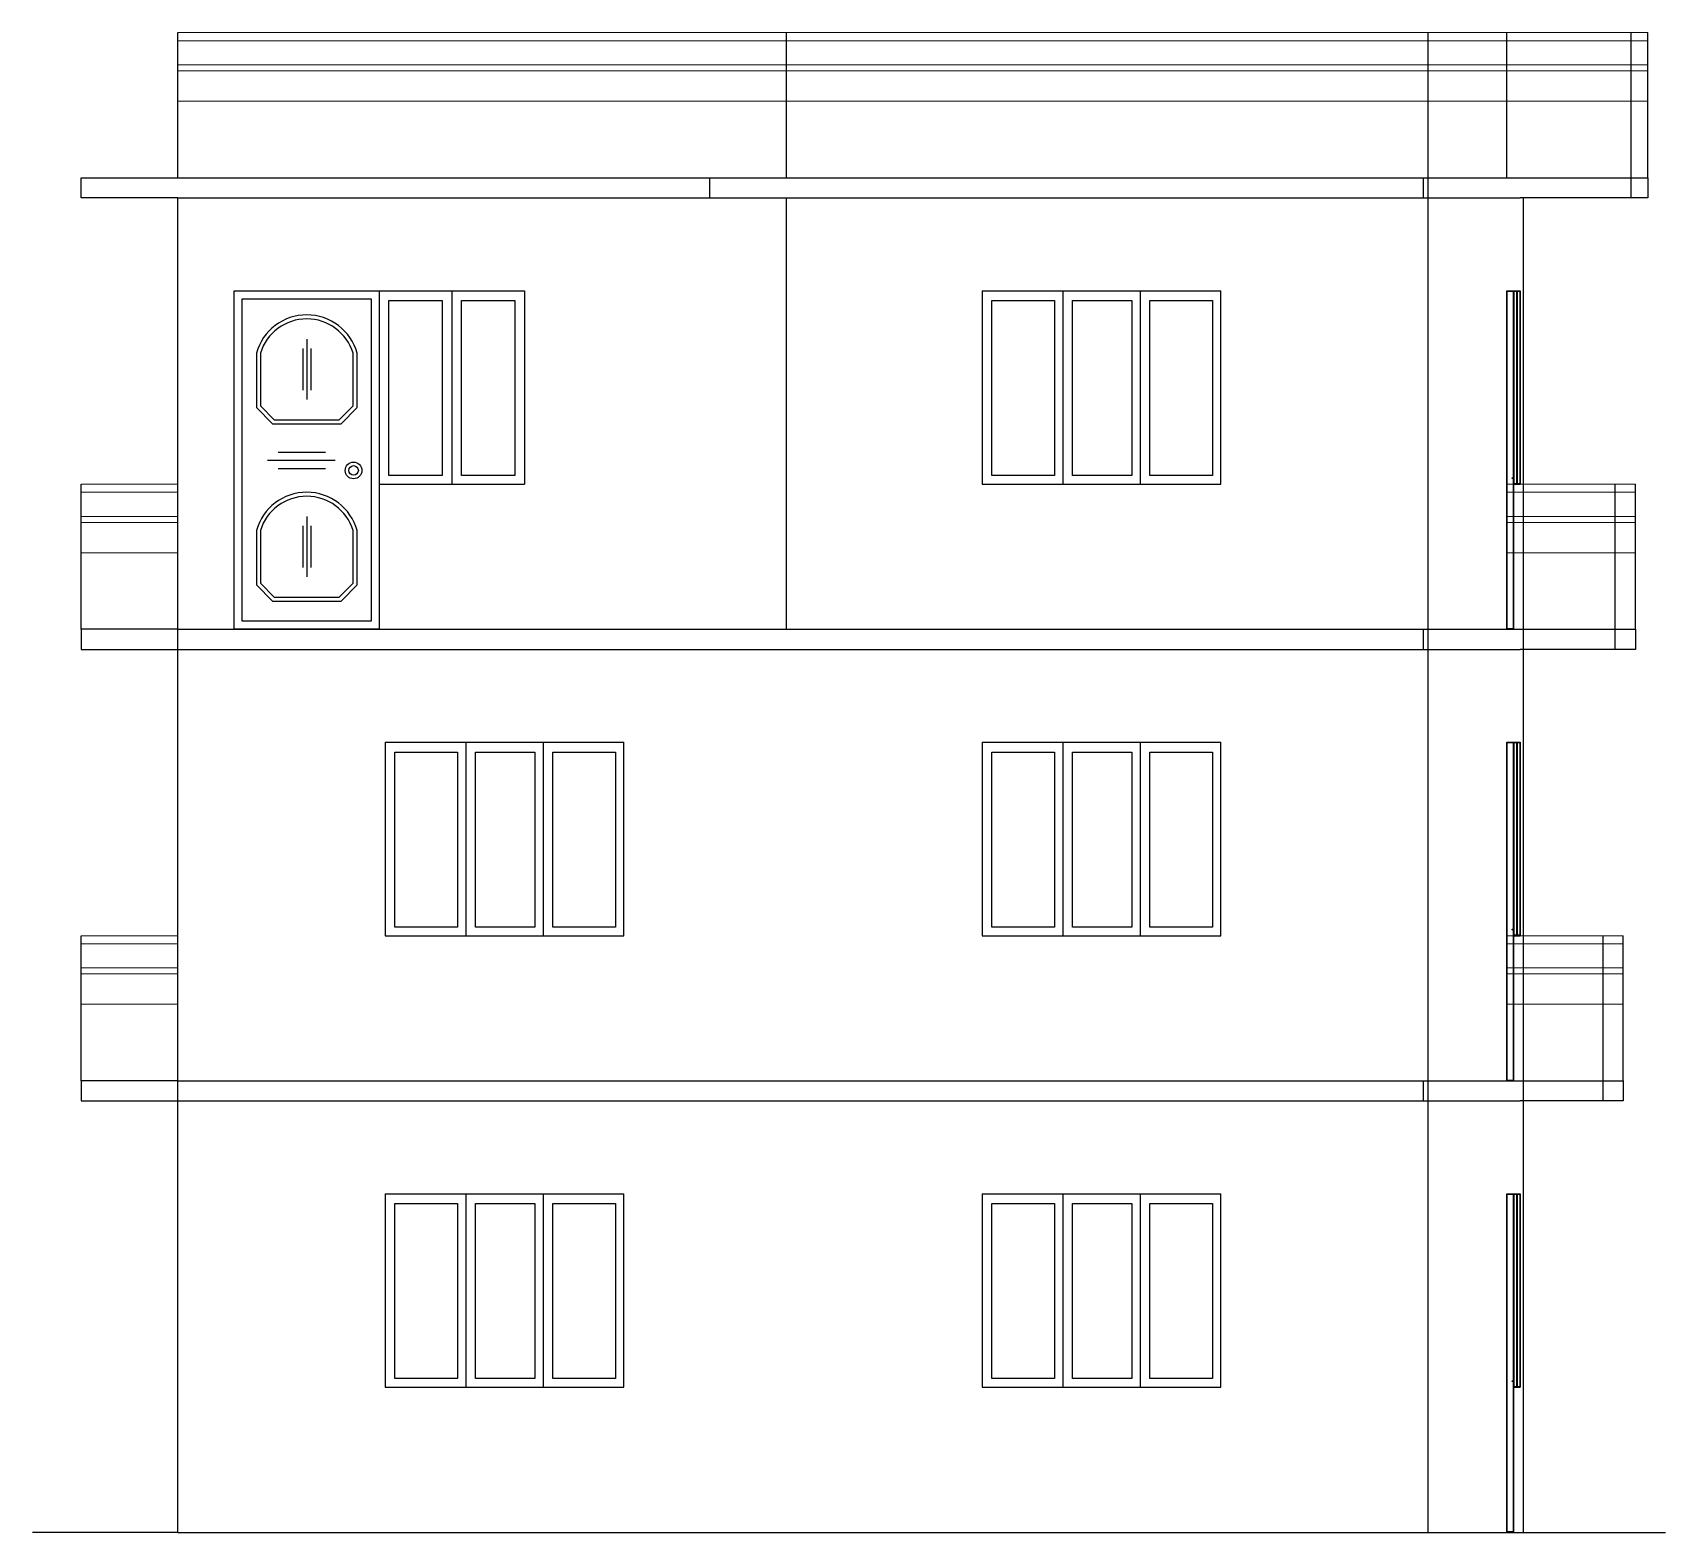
# Model space of a CAD drawing. Header units: inches. Extents: x -14619 to 1971361, y -855114 to -978.
# Drawn here: x 18803.2 to 19208.3, y -9980.1 to -9608.1 of the extents above; entities that cross this region are included whole.
import ezdxf

# ---------------------------------------------------------------- set-up
doc = ezdxf.new("R2010")
doc.units = ezdxf.units.IN
doc.header["$LTSCALE"] = 0.5
doc.header["$MEASUREMENT"] = 0
for name, color, linetype, lineweight in [('1', 7, 'Continuous', 25), ('A_hatch', 253, 'Continuous', 5), ('ELEVATION', 85, 'Continuous', 9)]:
    doc.layers.add(name, color=color, linetype=linetype, lineweight=lineweight)

msp = doc.modelspace()

# ---------------------------------------------------------------- linework, layer by layer
for p, q in [((18839.22, -9644.12), (18839.22, -9608.12)), ((18990.22, -9644.12), (18990.22, -9608.12)), ((19149.47, -9756.12), (19149.47, -9608.12)), ((19168.96, -9644.12), (19168.96, -9608.12)), ((19199.84, -9644.12), (19199.84, -9608.12)), ((19203.93, -9644.12), (19203.93, -9608.12)), ((18815.22, -9649.12), (18815.22, -9644.12)), ((18815.22, -9644.12), (18839.22, -9644.12)), ((18839.22, -9644.12), (19172.29, -9644.12)), ((18971.22, -9649.12), (18971.22, -9644.12)), ((19148.32, -9649.12), (19148.32, -9644.12)), ((19172.29, -9644.12), (19203.93, -9644.12)), ((19199.84, -9649.12), (19199.84, -9644.12)), ((19203.93, -9644.12), (19203.93, -9649.12)), ((18839.22, -9649.12), (18815.22, -9649.12)), ((18839.22, -9649.12), (19172.29, -9649.12)), ((18839.22, -9756.12), (18839.22, -9649.12)), ((18990.22, -9756.12), (18990.22, -9649.12)), ((19203.93, -9649.12), (19172.29, -9649.12)), ((19173.12, -9756.12), (19173.12, -9649.12)), ((18815.29, -9756.12), (18815.29, -9720.12)), ((19195.84, -9756.12), (19195.84, -9720.12)), ((19200.86, -9756.12), (19200.86, -9720.12)), ((18839.22, -9756.12), (18815.29, -9756.12)), ((18815.29, -9756.12), (18815.29, -9761.12)), ((18839.22, -9756.12), (19172.29, -9756.12)), ((18839.22, -9868.12), (18839.22, -9756.12)), ((19148.32, -9761.12), (19148.32, -9756.12)), ((19149.47, -9868.12), (19149.47, -9756.12)), ((19172.29, -9756.12), (19200.86, -9756.12)), ((19173.12, -9868.12), (19173.12, -9756.12)), ((19195.84, -9761.12), (19195.84, -9756.12)), ((19200.86, -9756.12), (19200.86, -9761.12)), ((18815.29, -9761.12), (18839.22, -9761.12)), ((18839.22, -9761.12), (19172.29, -9761.12)), ((19200.86, -9761.12), (19172.29, -9761.12)), ((18815.29, -9868.12), (18815.29, -9832.12)), ((19192.84, -9868.12), (19192.84, -9832.12)), ((19197.86, -9868.12), (19197.86, -9832.12)), ((18839.22, -9868.12), (18815.29, -9868.12)), ((18815.29, -9868.12), (18815.29, -9873.12)), ((18839.22, -9868.12), (19172.29, -9868.12)), ((18839.22, -9980.12), (18839.22, -9868.12)), ((19148.32, -9873.12), (19148.32, -9868.12)), ((19149.47, -9980.12), (19149.47, -9868.12)), ((19172.29, -9868.12), (19197.86, -9868.12)), ((19173.12, -9980.12), (19173.12, -9868.12)), ((19192.84, -9873.12), (19192.84, -9868.12)), ((19197.86, -9868.12), (19197.86, -9873.12)), ((18815.29, -9873.12), (18839.22, -9873.12)), ((18839.22, -9873.12), (19172.29, -9873.12)), ((19197.86, -9873.12), (19172.29, -9873.12)), ((18839.22, -9980.12), (18803.22, -9980.12)), ((18839.22, -9980.12), (19172.29, -9980.12)), ((19172.29, -9980.12), (19208.29, -9980.12))]:
    msp.add_line(p, q)
at = {"color": 5}
for p, q in [((18853.22, -9720.12), (18853.22, -9672.12)), ((18853.22, -9720.12), (18853.22, -9672.12)), ((18889.23, -9672.12), (18925.23, -9672.12)), ((18889.23, -9672.12), (18889.23, -9720.12)), ((18907.23, -9672.12), (18907.23, -9720.12)), ((18925.23, -9672.12), (18925.23, -9720.12)), ((19038.78, -9672.12), (19097.98, -9672.12)), ((19038.78, -9672.12), (19038.78, -9720.12)), ((19058.78, -9672.12), (19058.78, -9720.12)), ((19077.98, -9672.12), (19077.98, -9720.12)), ((19097.98, -9720.12), (19097.98, -9672.12)), ((19097.98, -9720.12), (19097.98, -9672.12)), ((19168.96, -9674.37), (19168.96, -9672.12)), ((19168.96, -9674.37), (19168.96, -9672.12)), ((19170.65, -9672.12), (19172.29, -9672.12)), ((19170.65, -9672.12), (19170.65, -9720.12)), ((19171.47, -9672.12), (19171.47, -9720.12)), ((19172.29, -9672.12), (19172.29, -9720.12)), ((18889.23, -9720.12), (18925.23, -9720.12)), ((19038.78, -9720.12), (19097.98, -9720.12)), ((19170.65, -9720.12), (19172.29, -9720.12)), ((18890.66, -9784.12), (18949.86, -9784.12)), ((18890.66, -9784.12), (18890.66, -9832.12)), ((18910.66, -9784.12), (18910.66, -9832.12)), ((18929.86, -9784.12), (18929.86, -9832.12)), ((18949.86, -9832.12), (18949.86, -9784.12)), ((18949.86, -9832.12), (18949.86, -9784.12)), ((19038.78, -9784.12), (19097.98, -9784.12)), ((19038.78, -9784.12), (19038.78, -9832.12)), ((19058.78, -9784.12), (19058.78, -9832.12)), ((19077.98, -9784.12), (19077.98, -9832.12)), ((19097.98, -9832.12), (19097.98, -9784.12)), ((19097.98, -9832.12), (19097.98, -9784.12)), ((19168.96, -9786.37), (19168.96, -9784.12)), ((19168.96, -9786.37), (19168.96, -9784.12)), ((19170.65, -9784.12), (19172.29, -9784.12)), ((19170.65, -9784.12), (19170.65, -9832.12)), ((19171.47, -9784.12), (19171.47, -9832.12)), ((19172.29, -9784.12), (19172.29, -9832.12)), ((18890.66, -9832.12), (18949.86, -9832.12)), ((19038.78, -9832.12), (19097.98, -9832.12)), ((19170.65, -9832.12), (19172.29, -9832.12)), ((18890.66, -9896.12), (18949.86, -9896.12)), ((18890.66, -9896.12), (18890.66, -9944.12)), ((18910.66, -9896.12), (18910.66, -9944.12)), ((18929.86, -9896.12), (18929.86, -9944.12)), ((18949.86, -9944.12), (18949.86, -9896.12)), ((18949.86, -9944.12), (18949.86, -9896.12)), ((19038.78, -9896.12), (19097.98, -9896.12)), ((19038.78, -9896.12), (19038.78, -9944.12)), ((19058.78, -9896.12), (19058.78, -9944.12)), ((19077.98, -9896.12), (19077.98, -9944.12)), ((19097.98, -9944.12), (19097.98, -9896.12)), ((19097.98, -9944.12), (19097.98, -9896.12)), ((19168.96, -9898.37), (19168.96, -9896.12)), ((19168.96, -9898.37), (19168.96, -9896.12)), ((19170.65, -9896.12), (19172.29, -9896.12)), ((19170.65, -9896.12), (19170.65, -9944.12)), ((19171.47, -9896.12), (19171.47, -9944.12)), ((19172.29, -9896.12), (19172.29, -9944.12)), ((18890.66, -9944.12), (18949.86, -9944.12)), ((19038.78, -9944.12), (19097.98, -9944.12)), ((19170.65, -9944.12), (19172.29, -9944.12))]:
    msp.add_line(p, q, dxfattribs=at)
at = {"color": 40, "ltscale": 5}
for p, q in [((18871.23, -9684.12), (18871.23, -9699.12)), ((18858.73, -9687.62), (18858.73, -9701.12)), ((18859.73, -9687.62), (18859.73, -9700.71)), ((18870.23, -9686.44), (18870.23, -9696.79)), ((18872.23, -9686.44), (18872.23, -9696.79)), ((18882.73, -9700.71), (18882.73, -9687.62)), ((18883.73, -9701.12), (18883.73, -9687.62)), ((18862.73, -9705.12), (18858.73, -9701.12)), ((18863.14, -9704.12), (18859.73, -9700.71)), ((18879.31, -9704.12), (18882.73, -9700.71)), ((18879.73, -9705.12), (18883.73, -9701.12)), ((18862.73, -9705.12), (18879.73, -9705.12)), ((18862.73, -9705.12), (18879.73, -9705.12)), ((18863.14, -9704.12), (18879.31, -9704.12)), ((18864.1, -9712.2), (18875.91, -9712.2)), ((18861.47, -9714.2), (18878.3, -9714.2)), ((18864.1, -9716.2), (18875.91, -9716.2)), ((18871.23, -9728.12), (18871.23, -9743.12)), ((18858.73, -9731.62), (18858.73, -9745.12)), ((18859.73, -9731.62), (18859.73, -9744.71)), ((18870.23, -9730.44), (18870.23, -9740.79)), ((18872.23, -9730.44), (18872.23, -9740.79)), ((18882.73, -9744.71), (18882.73, -9731.62)), ((18883.73, -9745.12), (18883.73, -9731.62)), ((18862.73, -9749.12), (18858.73, -9745.12)), ((18863.14, -9748.12), (18859.73, -9744.71)), ((18879.31, -9748.12), (18882.73, -9744.71)), ((18879.73, -9749.12), (18883.73, -9745.12)), ((18862.73, -9749.12), (18879.73, -9749.12)), ((18862.73, -9749.12), (18879.73, -9749.12)), ((18863.14, -9748.12), (18879.31, -9748.12))]:
    msp.add_line(p, q, dxfattribs=at)
at = {"color": 5}
for points in [[(19171.36, -9720.02), (19170.75, -9720.02), (19170.75, -9672.23), (19171.36, -9672.23)], [(19170.75, -9672.23), (19171.36, -9672.23), (19171.36, -9720.02), (19170.75, -9720.02)], [(19172.18, -9720.02), (19171.57, -9720.02), (19171.57, -9672.23), (19172.18, -9672.23)], [(19171.57, -9672.23), (19172.18, -9672.23), (19172.18, -9720.02), (19171.57, -9720.02)], [(18904.82, -9717.98), (18891.63, -9717.98), (18891.63, -9674.58), (18904.82, -9674.58)], [(18891.63, -9674.58), (18904.82, -9674.58), (18904.82, -9717.98), (18891.63, -9717.98)], [(18922.82, -9717.98), (18909.63, -9717.98), (18909.63, -9674.58), (18922.82, -9674.58)], [(18909.63, -9674.58), (18922.82, -9674.58), (18922.82, -9717.98), (18909.63, -9717.98)], [(19171.36, -9832.02), (19170.75, -9832.02), (19170.75, -9784.23), (19171.36, -9784.23)], [(19170.75, -9784.23), (19171.36, -9784.23), (19171.36, -9832.02), (19170.75, -9832.02)], [(19172.18, -9832.02), (19171.57, -9832.02), (19171.57, -9784.23), (19172.18, -9784.23)], [(19171.57, -9784.23), (19172.18, -9784.23), (19172.18, -9832.02), (19171.57, -9832.02)], [(19171.36, -9944.02), (19170.75, -9944.02), (19170.75, -9896.23), (19171.36, -9896.23)], [(19170.75, -9896.23), (19171.36, -9896.23), (19171.36, -9944.02), (19170.75, -9944.02)], [(19172.18, -9944.02), (19171.57, -9944.02), (19171.57, -9896.23), (19172.18, -9896.23)], [(19171.57, -9896.23), (19172.18, -9896.23), (19172.18, -9944.02), (19171.57, -9944.02)]]:
    msp.add_lwpolyline(points, dxfattribs=at)
for points in [[(19041.19, -9674.58), (19056.72, -9674.58), (19056.72, -9717.98), (19041.19, -9717.98)], [(19061.19, -9674.58), (19075.92, -9674.58), (19075.92, -9717.98), (19061.19, -9717.98)], [(19080.39, -9674.58), (19095.92, -9674.58), (19095.92, -9717.98), (19080.39, -9717.98)], [(18893.06, -9786.58), (18908.6, -9786.58), (18908.6, -9829.98), (18893.06, -9829.98)], [(18913.06, -9786.58), (18927.8, -9786.58), (18927.8, -9829.98), (18913.06, -9829.98)], [(18932.26, -9786.58), (18947.8, -9786.58), (18947.8, -9829.98), (18932.26, -9829.98)], [(19041.19, -9786.58), (19056.72, -9786.58), (19056.72, -9829.98), (19041.19, -9829.98)], [(19061.19, -9786.58), (19075.92, -9786.58), (19075.92, -9829.98), (19061.19, -9829.98)], [(19080.39, -9786.58), (19095.92, -9786.58), (19095.92, -9829.98), (19080.39, -9829.98)], [(18893.06, -9898.58), (18908.6, -9898.58), (18908.6, -9941.98), (18893.06, -9941.98)], [(18913.06, -9898.58), (18927.8, -9898.58), (18927.8, -9941.98), (18913.06, -9941.98)], [(18932.26, -9898.58), (18947.8, -9898.58), (18947.8, -9941.98), (18932.26, -9941.98)], [(19041.19, -9898.58), (19056.72, -9898.58), (19056.72, -9941.98), (19041.19, -9941.98)], [(19061.19, -9898.58), (19075.92, -9898.58), (19075.92, -9941.98), (19061.19, -9941.98)], [(19080.39, -9898.58), (19095.92, -9898.58), (19095.92, -9941.98), (19080.39, -9941.98)]]:
    msp.add_lwpolyline(points, close=True, dxfattribs=at)
at = {"color": 40, "ltscale": 5}
for centre, radius, start, end in [((18871.23, -9691.09), 12.97, 15.5303, 164.4697), ((18871.23, -9691.15), 12.03, 17.0615, 162.9385), ((18871.23, -9735.09), 12.97, 15.5303, 164.4697), ((18871.23, -9735.15), 12.03, 17.0615, 162.9385)]:
    msp.add_arc(centre, radius, start, end, dxfattribs=at)
at = {"layer": '1', "color": 2, "ltscale": 5}
for points in [[(18853.22, -9672.12), (18889.22, -9672.12), (18889.22, -9756.12), (18853.22, -9756.12)], [(19168.96, -9672.12), (19170.65, -9672.12), (19170.65, -9756.12), (19168.96, -9756.12)], [(19169.05, -9672.21), (19170.55, -9672.21), (19170.55, -9756.03), (19169.05, -9756.03)], [(18855.22, -9674.12), (18887.22, -9674.12), (18887.22, -9754.12), (18855.22, -9754.12)], [(19168.96, -9784.12), (19170.65, -9784.12), (19170.65, -9868.12), (19168.96, -9868.12)], [(19169.05, -9784.21), (19170.55, -9784.21), (19170.55, -9868.03), (19169.05, -9868.03)], [(19168.96, -9896.12), (19170.65, -9896.12), (19170.65, -9980.12), (19168.96, -9980.12)], [(19169.05, -9896.21), (19170.55, -9896.21), (19170.55, -9980.03), (19169.05, -9980.03)]]:
    msp.add_lwpolyline(points, close=True, dxfattribs=at)
at = {"layer": '1', "color": 21, "ltscale": 5}
for centre, radius in [((18882.84, -9716.71), 2.07), ((18882.84, -9716.71), 1.19), ((19170.35, -9718.61), 0.102), ((19170.35, -9718.61), 0.0971), ((19170.35, -9718.61), 0.0556), ((19170.35, -9718.61), 0.0608), ((19170.35, -9830.61), 0.102), ((19170.35, -9830.61), 0.0971), ((19170.35, -9830.61), 0.0556), ((19170.35, -9830.61), 0.0608), ((19170.35, -9942.61), 0.102), ((19170.35, -9942.61), 0.0971), ((19170.35, -9942.61), 0.0556), ((19170.35, -9942.61), 0.0608)]:
    msp.add_circle(centre, radius, dxfattribs=at)
at = {"layer": 'A_hatch', "color": 11, "ltscale": 5}
for p, q in [((19203.93, -9608.12), (18839.22, -9608.12)), ((19203.93, -9610.12), (18839.22, -9610.12)), ((19203.93, -9616.12), (18839.22, -9616.12)), ((19203.93, -9617.62), (18839.22, -9617.62)), ((19203.93, -9625.12), (18839.22, -9625.12)), ((18839.22, -9720.12), (18815.29, -9720.12)), ((19168.96, -9720.12), (19200.86, -9720.12)), ((18839.22, -9722.12), (18815.29, -9722.12)), ((19168.96, -9722.12), (19200.86, -9722.12)), ((18839.22, -9728.12), (18815.29, -9728.12)), ((19168.96, -9728.12), (19200.86, -9728.12)), ((18839.22, -9729.62), (18815.29, -9729.62)), ((19168.96, -9729.62), (19200.86, -9729.62)), ((18839.22, -9737.12), (18815.29, -9737.12)), ((19168.96, -9737.12), (19200.86, -9737.12)), ((18839.22, -9832.12), (18815.29, -9832.12)), ((18839.22, -9834.12), (18815.29, -9834.12)), ((19168.96, -9832.12), (19197.86, -9832.12)), ((19168.96, -9834.12), (19197.86, -9834.12)), ((18839.22, -9840.12), (18815.29, -9840.12)), ((18839.22, -9841.62), (18815.29, -9841.62)), ((19168.96, -9840.12), (19197.86, -9840.12)), ((19168.96, -9841.62), (19197.86, -9841.62)), ((18839.22, -9849.12), (18815.29, -9849.12)), ((19168.96, -9849.12), (19197.86, -9849.12))]:
    msp.add_line(p, q, dxfattribs=at)
at = {"layer": 'ELEVATION'}
for p, q in [((18839.22, -9608.12), (19203.93, -9608.12)), ((18815.29, -9720.12), (18839.22, -9720.12)), ((19200.86, -9720.12), (19168.96, -9720.12)), ((18815.29, -9832.12), (18839.22, -9832.12)), ((19197.86, -9832.12), (19168.96, -9832.12))]:
    msp.add_line(p, q, dxfattribs=at)

doc.saveas('drawing.dxf')
